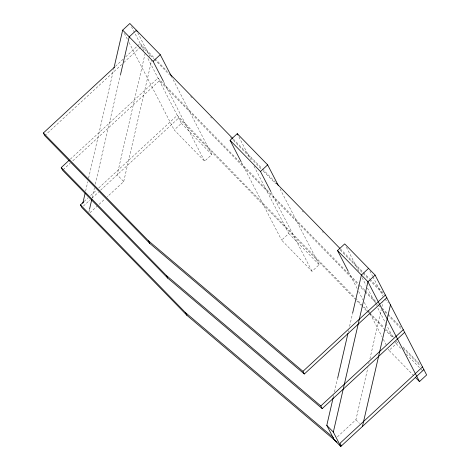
<?xml version="1.0" encoding="UTF-8"?>
<svg xmlns="http://www.w3.org/2000/svg" width="470" height="470" viewBox="0 0 470 470"><rect width="100%" height="100%" fill="white"/><g stroke="black" fill="none" stroke-linecap="round" stroke-linejoin="round"><path stroke-width="0.35" stroke-dasharray="2.35 1.76" d="M85.622 191.084L87.767 181.784M88.589 178.206L113.617 69.472M88.871 212.099L89.365 209.955M92.167 197.794L94.47 187.777M95.293 184.199L120.32 75.47M145.183 53.216L117.183 174.846L123.722 181.555L107.119 196.912M123.722 181.555L151.722 59.925M333.348 396.874L333.677 395.446M334.499 391.886L337.448 379.055M348.276 332.031L348.605 330.604M349.586 326.333L352.706 312.791M337.401 436.859L355.907 419.745L367.928 367.517M368.756 363.939L369.085 362.505M369.908 358.927L381.27 309.56M381.928 306.698L382.915 302.404M115.414 66.346L123.481 58.885M125.631 56.899L136.923 46.454M137.463 45.954L140.148 43.469L154.489 58.174M44.732 135.648L121.63 64.531M123.78 62.545L141.523 46.13L153.813 58.738M70.365 159.142L158.014 78.085L358.222 283.463M63.133 169.764L70.124 163.296M72.815 160.811L159.389 80.746L364.714 291.382M84.224 201.395L87.99 197.911M90.681 195.426L96.597 189.956M98.747 187.965L177.255 115.362L354.932 297.627M83.443 206.048L89.905 200.079M92.014 198.129L98.506 192.118M100.58 190.203L178.629 118.023L354.768 298.714M171.297 76.093L211.794 154.548L204.62 161.175L174.211 129.978L181.379 123.346L147.245 57.217M89.981 212.757L96.943 206.324M99.088 204.338L104.446 199.386M280.038 188.864L319.189 264.722L312.021 271.355L281.606 240.152L288.78 233.525L253.976 166.092M413.9 375.865L389.06 350.385L396.228 343.752L395.229 341.808M155 58.703L167.291 71.311M233.343 139.067L262.013 168.483M262.524 169.012L275.326 182.143M340.356 248.853L362.887 271.966M363.398 272.488L369.543 278.792M370.055 279.315L383.878 293.497M154.325 59.261L169.177 74.495M190.679 96.556L191.707 97.607M210.648 117.042L211.676 118.093M230.617 137.528L261.344 169.047M263.388 171.145L275.679 183.752M302.304 211.065L303.326 212.117M322.273 231.551L323.295 232.603M340.192 249.94L368.868 279.356M369.379 279.879L384.231 295.113M384.912 299.143L388.431 302.756M360.273 285.566L364.879 290.296M365.39 290.818L376.141 301.852M382.286 308.156L400.722 327.061M365.231 291.905L375.471 302.41M375.982 302.938L377.516 304.513M378.027 305.036L380.077 307.139M384.683 311.869L387.245 314.495M387.756 315.018L402.097 329.723M355.443 298.156L367.223 310.235M367.734 310.764L369.267 312.339M369.778 312.861L384.119 327.572M386.164 329.67L393.848 337.548M403.06 347.007L419.963 364.338M356.818 300.818L361.424 305.547M361.941 306.07L366.547 310.799M367.058 311.322L368.598 312.897M369.109 313.425L383.955 328.659M384.466 329.182L392.662 337.583M396.245 341.261L398.807 343.887M403.413 348.617L420.82 366.477M181.379 123.346L211.794 154.548M288.78 233.525L319.189 264.722M396.228 343.752L401.809 349.474M406.368 354.151L420.562 368.715M421.067 369.232L423.094 371.312M355.907 419.745L359.427 423.358M369.902 270.978L372.569 276.149M372.904 276.795L382.903 296.176M346.366 247.15L358.751 271.137M362.094 277.623L366.112 285.402M367.452 287.993L375.148 302.909M375.483 303.555L376.488 305.5M377.827 308.097L385.523 323.007M385.858 323.654L393.22 337.918M348.57 271.936L357.271 288.791M358.61 291.382L362.957 299.813M364.297 302.404L367.981 309.536M368.31 310.188L382.034 336.767M383.373 339.363L387.051 346.496M388.39 349.087L389.06 350.385M271.196 192.254L312.021 271.355M238.919 136.917L250.628 159.612M241.451 162.35L281.606 240.152M163.795 82.08L204.62 161.175M137.716 32.794L150.053 56.694M131.512 26.731L144.231 51.377M124.35 33.37L127.358 39.21M129.033 42.447L174.211 129.978"/><path stroke-width="0.7" d="M82.826 203.246L85.129 193.229M113.946 68.044L122.676 30.133L129.843 23.5L160.258 54.696L171.297 76.093M89.529 209.238L91.832 199.221M120.485 74.754L129.215 36.842L136.382 30.209L137.052 31.502M423.893 369.626L340.774 446.5L334.229 439.791L326.791 425.373L333.189 397.585M337.613 378.344L347.947 333.453M352.706 312.791L361.401 275.026L368.568 268.399M340.774 446.5L333.33 432.083L367.94 281.736L375.107 275.109L344.698 243.907L337.525 250.539L348.235 271.284M362.446 426.454L390.447 304.824M386.787 297.739L304.337 373.991L149.842 243.478L44.732 135.648L43.358 132.987L114.339 67.339M163.46 81.427L153.085 61.329L160.258 54.696M404.652 332.355L322.203 408.606L167.708 278.093L62.598 170.258L61.223 167.596L69.29 160.141M337.002 442.135L186.948 315.37L81.839 207.534L80.464 204.873L83.689 201.888M241.116 161.704L230.071 140.307L237.244 133.674L267.653 164.876L278.363 185.621M270.861 191.607L260.486 171.509L267.653 164.876M304.337 373.991L302.962 371.329L385.418 295.078M322.203 408.606L320.828 405.945L403.278 329.687M422.518 366.964L340.069 443.216L341.437 445.883M415.415 377.422L419.475 381.581L426.643 374.954L375.107 275.109M43.358 132.987L148.473 240.816L302.962 371.329M61.223 167.596L166.333 275.432L320.828 405.945M80.464 204.873L185.574 312.703L333.348 437.547M169.846 73.937L232.826 138.544M276.354 183.194L339.845 248.325M122.676 30.133L153.085 61.329M230.071 140.307L260.486 171.509M337.525 250.539L367.94 281.736L419.475 381.581M326.791 425.373L333.33 432.083M237.244 133.674L237.914 134.972M148.473 240.816L149.842 243.478M166.333 275.432L167.708 278.093M185.574 312.703L186.948 315.37"/></g></svg>
